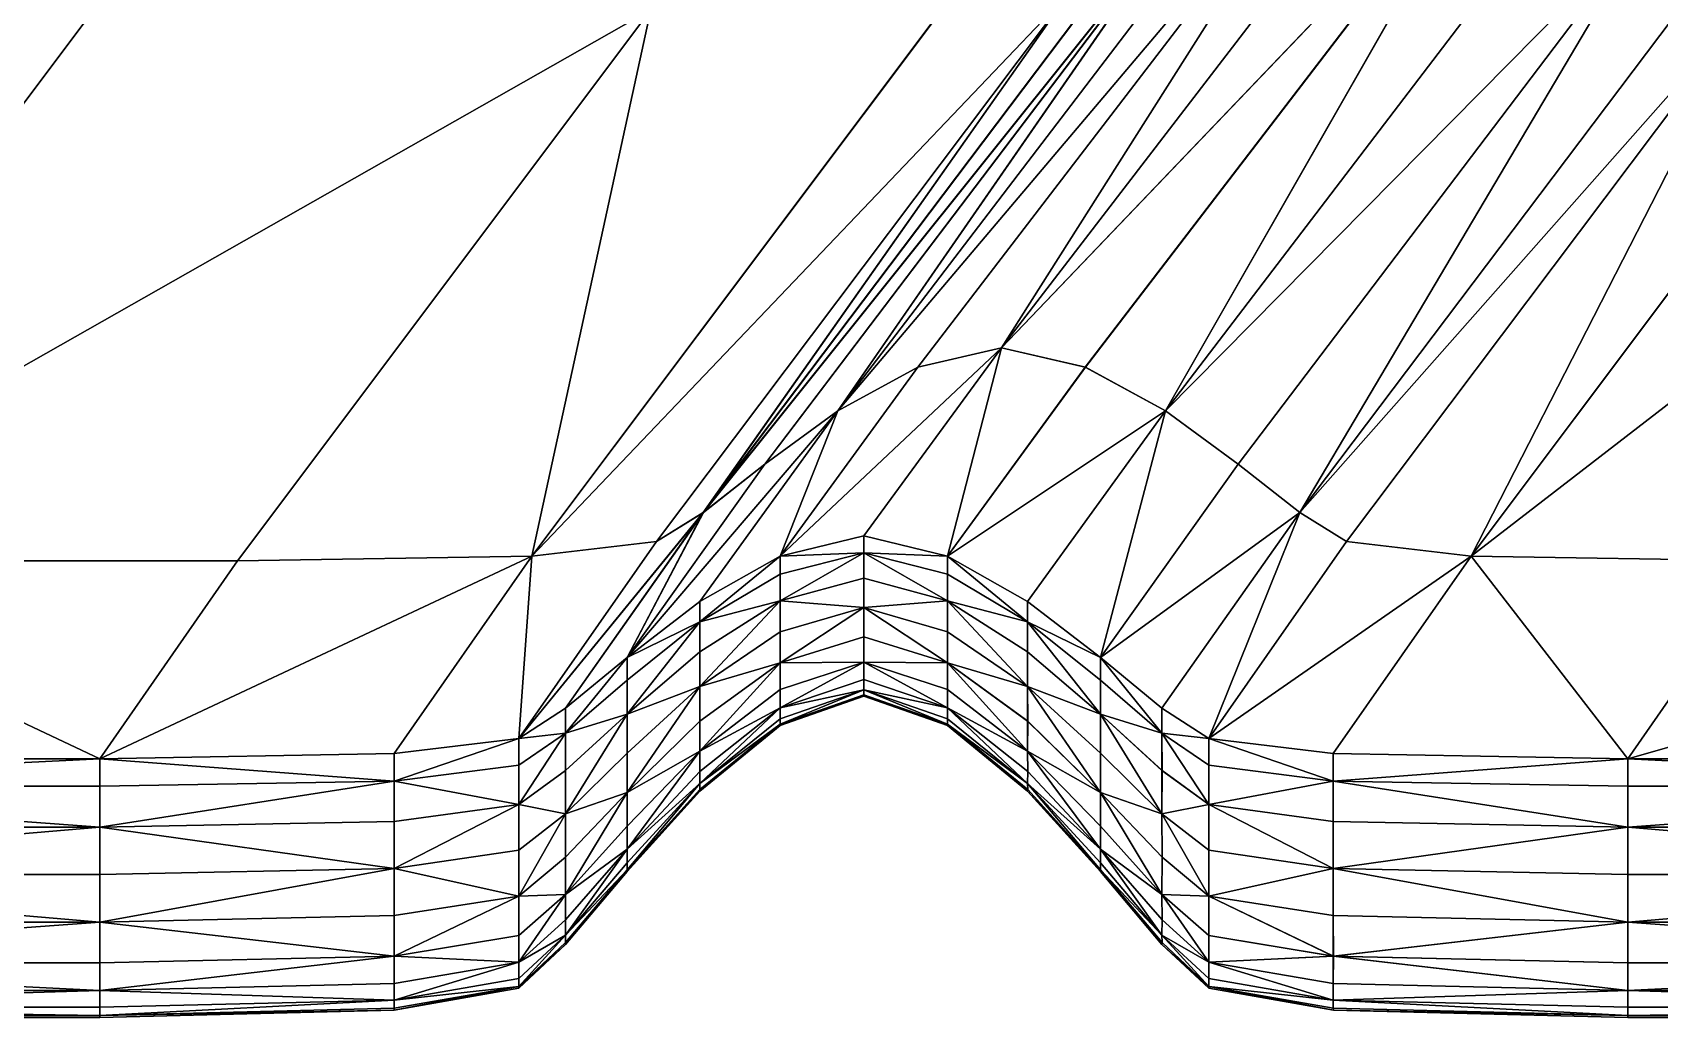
# Model space of a CAD drawing. Header units: inches. Extents: x -69 to 75, y -7 to 7.
# Drawn here: x -63.947 to -63.27, y -7.209 to -6.8 of the extents above; entities that cross this region are included whole.
import ezdxf

# ---------------------------------------------------------------- set-up
doc = ezdxf.new("R2010")
doc.units = ezdxf.units.IN
doc.header["$MEASUREMENT"] = 0
doc.layers.get('0').update_dxf_attribs({"true_color": 0xe59ad7})

msp = doc.modelspace()

# ---------------------------------------------------------------- meshes
at = {"color": 18, "true_color": 0x000000}
mesh = msp.add_polyface(dxfattribs=at)
corners = [(-63.47548, -6.95704, 0.60531), (-63.44527, -6.97921, 0.62966), (-63.27336, -6.75252, 0.65033), (-63.41963, -6.99937, 0.65179), (-63.24774, -6.77146, 0.67353), (-63.54362, -6.93084, 0.57653), (-63.50877, -6.93891, 0.58539), (-63.3369, -6.71465, 0.60394), (-63.37175, -6.70708, 0.59466), (-63.30359, -6.73169, 0.62482), (-63.54366, -6.93084, -0.57654), (-63.5088, -6.9389, -0.58539), (-63.5661, -7.01747, -0.55046), (-63.47549, -6.95704, -0.60531), (-63.33691, -6.71465, -0.60394), (-63.3036, -6.73169, -0.62482), (-63.37177, -6.70708, -0.59466), (-63.41963, -6.99937, -0.6518), (-63.44527, -6.97921, -0.62966), (-63.27338, -6.75252, -0.65034), (-63.57848, -6.93891, 0.58539), (-63.63576, -7.01747, 0.55045), (-63.61177, -6.95704, 0.60531), (-63.40659, -6.71465, 0.60394), (-63.4399, -6.73169, 0.62482), (-63.66763, -6.99937, 0.65179), (-63.64203, -6.97921, 0.62966), (-63.47012, -6.75253, 0.65033), (-63.49574, -6.77146, 0.67353), (-63.09612, -6.28539, 0.63323), (-63.47014, -6.75252, -0.65034), (-63.49577, -6.77146, -0.67353), (-63.15198, -6.32113, -0.68407), (-63.61179, -6.95704, -0.60531), (-63.64203, -6.97921, -0.62966), (-63.4399, -6.73169, -0.62482), (-63.66766, -6.99937, -0.6518), (-63.57849, -6.9389, -0.58539), (-63.4066, -6.71465, -0.60394), (-63.63576, -7.01747, -0.55046), (-63.40015, -7.01146, 0.66508), (-63.22827, -6.78282, 0.68745), (-63.51524, -6.78282, 0.68745), (-63.15196, -6.32113, 0.68407), (-63.567, -6.7885, 0.69441), (-63.73891, -7.01751, 0.67172), (-63.68713, -7.01146, 0.66508), (-63.68948, -6.7904, 0.69673), (-63.22322, -6.33645, 0.70586), (-63.51526, -6.78282, -0.68745), (-63.68713, -7.01146, -0.66508), (-63.73892, -7.01751, -0.67172), (-63.56702, -6.7885, -0.69441), (-63.22325, -6.33645, -0.70586)]
mesh.append_faces([[corners[k] for k in face] for face in [(0, 1, 2, 0), (3, 4, 2, 3), (2, 1, 3, 2), (5, 6, 7, 5), (7, 8, 5, 7), (0, 9, 7, 0), (7, 6, 0, 7), (10, 11, 12, 10), (13, 11, 14, 13), (14, 15, 13, 14), (10, 16, 14, 10), (14, 11, 10, 14), (17, 18, 19, 17), (13, 15, 19, 13), (19, 18, 13, 19), (5, 20, 21, 5), (22, 20, 23, 22), (23, 24, 22, 23), (5, 8, 23, 5), (23, 20, 5, 23), (25, 26, 27, 25), (27, 28, 25, 27), (22, 24, 27, 22), (27, 26, 22, 27), (27, 24, 29, 27), (30, 31, 32, 30), (33, 34, 30, 33), (30, 35, 33, 30), (36, 31, 30, 36), (30, 34, 36, 30), (10, 37, 38, 10), (38, 16, 10, 38), (33, 35, 38, 33), (38, 37, 33, 38), (33, 37, 39, 33), (3, 40, 41, 3), (42, 28, 43, 42), (42, 44, 45, 42), (25, 28, 42, 25), (42, 46, 25, 42), (47, 44, 48, 47), (49, 31, 36, 49), (49, 50, 51, 49), (49, 52, 53, 49)]], dxfattribs={"vtx2": -1, "vtx3": -1, "color": 18})
mesh = msp.add_polyface(dxfattribs=at)
corners = [(-63.05156, -7.11322, 0.56808), (-63.05154, -7.1302, 0.47178), (-62.67233, -7.1302, 0.47178), (-62.99428, -7.01952, 0.67393), (-63.05154, -7.10173, 0.63326), (-62.67233, -7.10173, 0.63326), (-63.05156, -7.11322, -0.56809), (-63.05154, -7.10173, -0.63326), (-62.67233, -7.10173, -0.63326), (-63.27336, -6.75252, 0.65033), (-63.24774, -6.77146, 0.67353), (-62.90396, -6.32113, 0.68407), (-63.30359, -6.73169, 0.62482), (-63.47548, -6.95704, 0.60531), (-63.3369, -6.71465, 0.60394), (-62.95984, -6.28539, 0.63323), (-63.27338, -6.75252, -0.65034), (-63.24774, -6.77146, -0.67353), (-63.41963, -6.99937, -0.6518), (-63.3036, -6.73169, -0.62482), (-62.95982, -6.28539, -0.63324), (-63.28319, -7.11322, 0.56808), (-63.28319, -7.1302, 0.47178), (-63.40569, -7.11101, 0.56623), (-63.05154, -7.1302, -0.47178), (-63.28319, -7.1302, -0.47178), (-63.28319, -7.11322, -0.56809), (-63.34839, -7.01751, 0.67172), (-63.22589, -7.01952, 0.67393), (-63.054, -6.7904, 0.69673), (-63.1765, -6.78851, 0.69441), (-62.82237, -6.7904, 0.69673), (-63.22827, -6.78282, 0.68745), (-63.41963, -6.99937, 0.65179), (-63.40015, -7.01146, 0.66508), (-62.8327, -6.33645, 0.70586), (-63.28319, -7.10173, 0.63326), (-63.28319, -7.10173, -0.63326), (-63.40569, -7.11101, -0.56623), (-63.3484, -7.01751, -0.67172), (-63.22589, -7.01952, -0.67393), (-63.40567, -7.09962, -0.63119), (-62.99428, -7.01952, -0.67393), (-63.22827, -6.78282, -0.68745), (-62.90398, -6.32113, -0.68407), (-63.40015, -7.01146, -0.66508), (-63.1765, -6.7885, -0.69441), (-63.05402, -6.7904, -0.69673), (-62.82237, -6.7904, -0.69673), (-62.83272, -6.33645, -0.70586)]
mesh.append_faces([[corners[k] for k in face] for face in [(0, 1, 2, 0), (3, 4, 5, 3), (6, 7, 8, 6), (9, 10, 11, 9), (9, 12, 13, 9), (14, 12, 15, 14), (16, 17, 18, 16), (16, 19, 20, 16), (0, 21, 22, 0), (22, 1, 0, 22), (22, 21, 23, 22), (6, 24, 25, 6), (25, 26, 6, 25), (27, 28, 29, 27), (29, 30, 27, 29), (3, 31, 29, 3), (29, 28, 3, 29), (32, 10, 33, 32), (27, 30, 32, 27), (32, 34, 27, 32), (32, 30, 35, 32), (0, 4, 36, 0), (36, 21, 0, 36), (3, 28, 36, 3), (36, 4, 3, 36), (36, 28, 27, 36), (6, 26, 37, 6), (37, 7, 6, 37), (37, 26, 38, 37), (39, 40, 37, 39), (37, 41, 39, 37), (42, 7, 37, 42), (37, 40, 42, 37), (43, 17, 44, 43), (39, 45, 43, 39), (43, 46, 39, 43), (18, 17, 43, 18), (43, 45, 18, 43), (42, 40, 47, 42), (47, 48, 42, 47), (39, 46, 47, 39), (47, 40, 39, 47), (47, 46, 49, 47)]], dxfattribs={"vtx2": -1, "vtx3": -1, "color": 18})
mesh = msp.add_polyface(dxfattribs=at)
corners = [(-64.30034, -6.7904, 0.69673), (-63.92113, -6.7904, 0.69673), (-63.57735, -6.33815, 0.70828), (-64.09302, -7.01952, 0.67393), (-64.09302, -7.01952, -0.67393), (-64.47224, -7.01952, -0.67393), (-64.30035, -6.7904, -0.69673), (-63.92114, -6.7904, -0.69673), (-64.15031, -7.10173, -0.63326), (-64.52954, -7.10173, -0.63326), (-64.1503, -7.18663, 0.15175), (-63.91869, -7.18663, 0.15175), (-63.91869, -7.16965, 0.24805), (-64.15031, -7.16965, 0.24805), (-64.15031, -7.14993, 0.35991), (-63.91869, -7.14993, 0.35991), (-64.15031, -7.11322, 0.56808), (-64.15031, -7.1302, 0.47178), (-63.91869, -7.1302, 0.47178), (-63.91869, -7.11322, 0.56808), (-64.15031, -7.11322, -0.56809), (-63.91869, -7.11322, -0.56809), (-63.91869, -7.1302, -0.47178), (-64.15031, -7.1302, -0.47178), (-64.15031, -7.14993, -0.35992), (-63.91869, -7.14993, -0.35992), (-64.15031, -7.18663, -0.15175), (-64.15031, -7.16965, -0.24805), (-63.91869, -7.16965, -0.24805), (-63.91869, -7.18663, -0.15175), (-64.1503, -7.20931, 0), (-63.91869, -7.20932, 0), (-63.91869, -7.2085, 0.01848), (-64.15031, -7.2085, 0.01848), (-64.15031, -7.20509, 0.04474), (-63.91869, -7.20509, 0.04474), (-64.15031, -7.19812, 0.08657), (-63.91869, -7.19812, 0.08657), (-63.91869, -7.10173, 0.63326), (-64.15031, -7.10173, 0.63326), (-63.91869, -7.10173, -0.63326), (-63.86139, -7.01952, -0.67393), (-63.91869, -7.19812, -0.08658), (-64.15031, -7.19812, -0.08658), (-64.15031, -7.20509, -0.04475), (-63.91869, -7.20509, -0.04475), (-64.15031, -7.2085, -0.01848), (-63.91869, -7.2085, -0.01848)]
mesh.append_faces([[corners[k] for k in face] for face in [(0, 1, 2, 0), (3, 1, 0, 3), (4, 5, 6, 4), (6, 7, 4, 6), (4, 8, 9, 4), (10, 11, 12, 10), (12, 13, 10, 12), (14, 13, 12, 14), (12, 15, 14, 12), (16, 17, 18, 16), (18, 19, 16, 18), (14, 15, 18, 14), (18, 17, 14, 18), (20, 21, 22, 20), (22, 23, 20, 22), (24, 23, 22, 24), (22, 25, 24, 22), (26, 27, 28, 26), (28, 29, 26, 28), (24, 25, 28, 24), (28, 27, 24, 28), (30, 31, 32, 30), (32, 33, 30, 32), (34, 33, 32, 34), (32, 35, 34, 32), (10, 36, 37, 10), (37, 11, 10, 37), (34, 35, 37, 34), (37, 36, 34, 37), (16, 19, 38, 16), (38, 39, 16, 38), (3, 39, 38, 3), (20, 8, 40, 20), (40, 21, 20, 40), (4, 41, 40, 4), (40, 8, 4, 40), (26, 29, 42, 26), (42, 43, 26, 42), (44, 43, 42, 44), (42, 45, 44, 42), (30, 46, 47, 30), (44, 45, 47, 44), (47, 46, 44, 47)]], dxfattribs={"vtx2": -1, "vtx3": -1, "color": 18})
mesh = msp.add_polyface(dxfattribs=at)
corners = [(-63.66905, -7.04484, 0.51052), (-63.66907, -7.05727, 0.42397), (-63.63576, -7.0361, 0.41009), (-63.63576, -7.02499, 0.4938), (-63.66905, -7.07171, 0.32344), (-63.63576, -7.049, 0.31285), (-63.60092, -7.03891, 0.30815), (-63.69931, -7.06911, 0.53094), (-63.69931, -7.08315, 0.44094), (-63.63576, -7.0361, -0.4101), (-63.63576, -7.02499, -0.49381), (-63.60094, -7.01617, -0.48638), (-63.66905, -7.07171, -0.32345), (-63.66907, -7.05727, -0.42398), (-63.63576, -7.049, -0.31286), (-63.66905, -7.04484, -0.51052), (-63.63576, -7.06191, -0.21562), (-63.60092, -7.03891, -0.30815), (-63.69931, -7.08315, -0.44094), (-63.63576, -7.01747, 0.55045), (-63.60092, -7.01617, 0.48637), (-63.61177, -6.95704, 0.60531), (-63.66907, -7.03643, 0.56908), (-63.69931, -7.0596, 0.59186), (-63.64203, -6.97921, 0.62966), (-63.66763, -6.99937, 0.65179), (-63.72495, -7.08066, 0.61256), (-63.66766, -6.99937, -0.6518), (-63.64203, -6.97921, -0.62966), (-63.69931, -7.0596, -0.59186), (-63.72496, -7.08066, -0.61256), (-63.61179, -6.95704, -0.60531), (-63.66907, -7.03643, -0.56909), (-63.69931, -7.06911, -0.53095), (-63.63576, -7.01747, -0.55046), (-63.68713, -7.01146, 0.66508), (-63.74443, -7.0933, 0.62498), (-63.73891, -7.01751, 0.67172), (-63.51524, -6.78282, 0.68745), (-63.567, -6.7885, 0.69441), (-63.68948, -6.7904, 0.69673), (-63.6895, -6.7904, -0.69673), (-63.92114, -6.7904, -0.69673), (-63.57736, -6.33815, -0.70828), (-63.56702, -6.7885, -0.69441), (-63.73892, -7.01751, -0.67172), (-63.68713, -7.01146, -0.66508), (-63.51526, -6.78282, -0.68745), (-63.74443, -7.0933, -0.62498)]
mesh.append_faces([[corners[k] for k in face] for face in [(0, 1, 2, 0), (2, 3, 0, 2), (4, 5, 2, 4), (2, 1, 4, 2), (2, 5, 6, 2), (0, 7, 8, 0), (9, 10, 11, 9), (12, 13, 9, 12), (9, 14, 12, 9), (15, 10, 9, 15), (9, 13, 15, 9), (16, 14, 17, 16), (15, 13, 18, 15), (19, 3, 20, 19), (21, 22, 19, 21), (0, 3, 19, 0), (19, 22, 0, 19), (0, 22, 23, 0), (23, 7, 0, 23), (21, 24, 23, 21), (23, 22, 21, 23), (25, 26, 23, 25), (23, 24, 25, 23), (27, 28, 29, 27), (29, 30, 27, 29), (31, 32, 29, 31), (29, 28, 31, 29), (15, 33, 29, 15), (29, 32, 15, 29), (15, 32, 34, 15), (34, 10, 15, 34), (34, 32, 31, 34), (25, 35, 36, 25), (36, 35, 37, 36), (37, 35, 38, 37), (37, 39, 40, 37), (41, 42, 43, 41), (41, 44, 45, 41), (27, 46, 47, 27), (45, 44, 47, 45), (45, 46, 48, 45), (27, 30, 48, 27), (48, 46, 27, 48)]], dxfattribs={"vtx2": -1, "vtx3": -1, "color": 18})
mesh = msp.add_polyface(dxfattribs=at)
corners = [(-63.7962, -7.1474, 0.35874), (-63.91869, -7.14993, 0.35991), (-63.91869, -7.16965, 0.24805), (-63.79619, -7.16696, 0.24724), (-63.74443, -7.15888, 0.2448), (-63.74443, -7.13983, 0.35521), (-63.7962, -7.11101, 0.56623), (-63.79619, -7.12785, 0.47024), (-63.74443, -7.12079, 0.46561), (-63.74443, -7.1044, 0.56065), (-63.91869, -7.1302, 0.47178), (-63.91869, -7.11322, 0.56808), (-63.7962, -7.11101, -0.56623), (-63.79619, -7.12785, -0.47024), (-63.91869, -7.1302, -0.47178), (-63.91869, -7.11322, -0.56809), (-63.7962, -7.1474, -0.35874), (-63.91869, -7.14993, -0.35992), (-63.74443, -7.12079, -0.46562), (-63.74443, -7.13983, -0.35521), (-63.74443, -7.1044, -0.56066), (-63.74443, -7.15888, -0.24481), (-63.79619, -7.16696, -0.24724), (-63.91869, -7.16965, -0.24805), (-63.79619, -7.09962, 0.63119), (-63.91869, -7.10173, 0.63326), (-63.73891, -7.01751, 0.67172), (-63.86139, -7.01952, 0.67393), (-64.09302, -7.01952, 0.67393), (-63.74443, -7.0933, 0.62498), (-63.68948, -6.7904, 0.69673), (-63.92113, -6.7904, 0.69673), (-63.73892, -7.01751, -0.67172), (-63.86139, -7.01952, -0.67393), (-63.6895, -6.7904, -0.69673), (-64.09302, -7.01952, -0.67393), (-63.92114, -6.7904, -0.69673), (-63.79619, -7.09962, -0.63119), (-63.74443, -7.0933, -0.62498), (-63.91869, -7.10173, -0.63326)]
mesh.append_faces([[corners[k] for k in face] for face in [(0, 1, 2, 0), (0, 3, 4, 0), (4, 5, 0, 4), (6, 7, 8, 6), (8, 9, 6, 8), (0, 5, 8, 0), (8, 7, 0, 8), (0, 7, 10, 0), (10, 1, 0, 10), (6, 11, 10, 6), (10, 7, 6, 10), (12, 13, 14, 12), (14, 15, 12, 14), (16, 17, 14, 16), (14, 13, 16, 14), (16, 13, 18, 16), (18, 19, 16, 18), (12, 20, 18, 12), (18, 13, 12, 18), (16, 19, 21, 16), (21, 22, 16, 21), (16, 22, 23, 16), (6, 24, 25, 6), (25, 11, 6, 25), (26, 27, 25, 26), (25, 24, 26, 25), (25, 27, 28, 25), (26, 24, 29, 26), (6, 9, 29, 6), (29, 24, 6, 29), (28, 27, 30, 28), (30, 31, 28, 30), (30, 27, 26, 30), (32, 33, 34, 32), (35, 36, 34, 35), (34, 33, 35, 34), (12, 37, 38, 12), (38, 20, 12, 38), (38, 37, 32, 38), (32, 37, 39, 32), (39, 33, 32, 39), (12, 15, 39, 12), (39, 37, 12, 39)]], dxfattribs={"vtx2": -1, "vtx3": -1, "color": 18})
mesh = msp.add_polyface(dxfattribs=at)
corners = [(-63.60092, -7.01617, 0.48637), (-63.60092, -7.02669, 0.40392), (-63.56607, -7.0361, 0.41009), (-63.56607, -7.02499, 0.4938), (-63.60092, -7.03891, 0.30815), (-63.60094, -7.01617, -0.48638), (-63.5661, -7.02499, -0.49381), (-63.56609, -7.0361, -0.4101), (-63.60092, -7.02669, -0.40393), (-63.53279, -7.04484, -0.51052), (-63.60092, -7.03891, -0.30815), (-63.63576, -7.02499, 0.4938), (-63.63576, -7.0361, 0.41009), (-63.63576, -7.0361, -0.4101), (-63.41963, -6.99937, 0.65179), (-63.44527, -6.97921, 0.62966), (-63.50255, -7.0596, 0.59186), (-63.47548, -6.95704, 0.60531), (-63.53278, -7.03643, 0.56908), (-63.56609, -7.01747, 0.55045), (-63.60092, -7.00905, 0.54217), (-63.53278, -7.04484, 0.51052), (-63.50877, -6.93891, 0.58539), (-63.54362, -6.93084, 0.57653), (-63.60095, -7.00905, -0.54218), (-63.5661, -7.01747, -0.55046), (-63.54366, -6.93084, -0.57654), (-63.47549, -6.95704, -0.60531), (-63.53279, -7.03643, -0.56909), (-63.5088, -6.9389, -0.58539), (-63.44527, -6.97921, -0.62966), (-63.50255, -7.0596, -0.59186), (-63.41963, -6.99937, -0.6518), (-63.47693, -7.08066, -0.61256), (-63.63576, -7.01747, 0.55045), (-63.57848, -6.93891, 0.58539), (-63.61177, -6.95704, 0.60531), (-63.63576, -7.02499, -0.49381), (-63.63576, -7.01747, -0.55046), (-63.57849, -6.9389, -0.58539), (-63.34839, -7.01751, 0.67172), (-63.40015, -7.01146, 0.66508), (-63.45744, -7.0933, 0.62498), (-63.40015, -7.01146, -0.66508), (-63.45744, -7.0933, -0.62498)]
mesh.append_faces([[corners[k] for k in face] for face in [(0, 1, 2, 0), (2, 3, 0, 2), (2, 1, 4, 2), (5, 6, 7, 5), (7, 8, 5, 7), (7, 6, 9, 7), (10, 8, 7, 10), (0, 11, 12, 0), (12, 1, 0, 12), (4, 1, 12, 4), (5, 8, 13, 5), (13, 8, 10, 13), (14, 15, 16, 14), (17, 18, 16, 17), (16, 15, 17, 16), (0, 3, 19, 0), (19, 20, 0, 19), (21, 18, 19, 21), (19, 3, 21, 19), (17, 22, 19, 17), (19, 18, 17, 19), (23, 20, 19, 23), (19, 22, 23, 19), (5, 24, 25, 5), (25, 6, 5, 25), (25, 24, 26, 25), (27, 28, 25, 27), (25, 29, 27, 25), (9, 6, 25, 9), (25, 28, 9, 25), (27, 30, 31, 27), (31, 28, 27, 31), (32, 33, 31, 32), (31, 30, 32, 31), (0, 20, 34, 0), (34, 20, 23, 34), (34, 35, 36, 34), (5, 37, 38, 5), (38, 24, 5, 38), (26, 24, 38, 26), (38, 39, 26, 38), (40, 41, 42, 40), (32, 43, 44, 32)]], dxfattribs={"vtx2": -1, "vtx3": -1, "color": 18})
mesh = msp.add_polyface(dxfattribs=at)
corners = [(-63.63576, -7.06191, 0.21561), (-63.63576, -7.07302, 0.1319), (-63.60092, -7.06166, 0.12992), (-63.66905, -7.07171, 0.32344), (-63.66907, -7.08615, 0.22291), (-63.63576, -7.049, 0.31285), (-63.66905, -7.09858, 0.13637), (-63.72495, -7.09116, 0.54951), (-63.72495, -7.10668, 0.45636), (-63.69931, -7.08315, 0.44094), (-63.69931, -7.06911, 0.53094), (-63.66907, -7.05727, 0.42397), (-63.69931, -7.09946, 0.33638), (-63.66905, -7.04484, 0.51052), (-63.69931, -7.11578, 0.23183), (-63.66905, -7.09858, -0.13637), (-63.66907, -7.08615, -0.22292), (-63.63576, -7.06191, -0.21562), (-63.63576, -7.07302, -0.13191), (-63.66905, -7.07171, -0.32345), (-63.63576, -7.049, -0.31286), (-63.69931, -7.11578, -0.23183), (-63.72495, -7.09116, -0.54952), (-63.69931, -7.06911, -0.53095), (-63.69931, -7.08315, -0.44094), (-63.72495, -7.10668, -0.45636), (-63.66905, -7.04484, -0.51052), (-63.69931, -7.09946, -0.33639), (-63.66907, -7.05727, -0.42398), (-63.72495, -7.1247, -0.34815), (-63.69931, -7.0596, 0.59186), (-63.72495, -7.08066, 0.61256), (-63.63576, -7.08732, 0.01606), (-63.63576, -7.08786, 0), (-63.60092, -7.07571, 0), (-63.63576, -7.08509, 0.03889), (-63.66905, -7.11209, 0.04021), (-63.66907, -7.10699, 0.0778), (-63.63576, -7.08053, 0.07525), (-63.63576, -7.08053, -0.07526), (-63.63576, -7.08509, -0.0389), (-63.66905, -7.11209, -0.04021), (-63.66907, -7.10699, -0.0778), (-63.63576, -7.08732, -0.01607), (-63.66905, -7.11518, 0), (-63.72496, -7.08066, -0.61256), (-63.69931, -7.0596, -0.59186), (-63.74443, -7.0933, 0.62498), (-63.74443, -7.1044, 0.56065), (-63.66763, -6.99937, 0.65179), (-63.74443, -7.1044, -0.56066), (-63.74443, -7.0933, -0.62498)]
mesh.append_faces([[corners[k] for k in face] for face in [(0, 1, 2, 0), (3, 4, 0, 3), (0, 5, 3, 0), (6, 1, 0, 6), (0, 4, 6, 0), (7, 8, 9, 7), (9, 10, 7, 9), (3, 11, 9, 3), (9, 12, 3, 9), (9, 11, 13, 9), (3, 12, 14, 3), (14, 4, 3, 14), (15, 16, 17, 15), (17, 18, 15, 17), (19, 20, 17, 19), (17, 16, 19, 17), (19, 16, 21, 19), (22, 23, 24, 22), (24, 25, 22, 24), (24, 23, 26, 24), (19, 27, 24, 19), (24, 28, 19, 24), (24, 27, 29, 24), (7, 10, 30, 7), (30, 31, 7, 30), (32, 33, 34, 32), (32, 35, 36, 32), (6, 37, 38, 6), (38, 1, 6, 38), (36, 35, 38, 36), (38, 37, 36, 38), (39, 40, 41, 39), (15, 18, 39, 15), (39, 42, 15, 39), (43, 33, 44, 43), (41, 40, 43, 41), (22, 45, 46, 22), (46, 23, 22, 46), (7, 31, 47, 7), (47, 48, 7, 47), (47, 31, 49, 47), (22, 50, 51, 22), (51, 45, 22, 51)]], dxfattribs={"vtx2": -1, "vtx3": -1, "color": 18})
mesh = msp.add_polyface(dxfattribs=at)
corners = [(-63.53278, -7.07171, 0.32344), (-63.53278, -7.05727, 0.42397), (-63.56607, -7.0361, 0.41009), (-63.56607, -7.049, 0.31285), (-63.53278, -7.04484, 0.51052), (-63.56607, -7.02499, 0.4938), (-63.56607, -7.06191, 0.21561), (-63.56607, -7.07302, 0.1319), (-63.53278, -7.09858, 0.13637), (-63.53276, -7.08615, 0.22291), (-63.50255, -7.08315, 0.44094), (-63.50255, -7.06911, 0.53094), (-63.50255, -7.09946, 0.33638), (-63.56607, -7.06191, -0.21562), (-63.56607, -7.07302, -0.13191), (-63.60092, -7.06166, -0.12992), (-63.53278, -7.07171, -0.32345), (-63.53278, -7.08615, -0.22292), (-63.56607, -7.049, -0.31286), (-63.53278, -7.09858, -0.13637), (-63.53279, -7.04484, -0.51052), (-63.53279, -7.05727, -0.42398), (-63.56609, -7.0361, -0.4101), (-63.50255, -7.08315, -0.44094), (-63.50255, -7.06911, -0.53095), (-63.47693, -7.09116, -0.54952), (-63.56607, -7.08053, 0.07525), (-63.60092, -7.06166, 0.12992), (-63.56607, -7.08732, 0.01606), (-63.56607, -7.08509, 0.03889), (-63.60092, -7.07309, 0.03831), (-63.47693, -7.09116, 0.54951), (-63.47693, -7.08066, 0.61256), (-63.50255, -7.0596, 0.59186), (-63.41963, -6.99937, 0.65179), (-63.53278, -7.03643, 0.56908), (-63.50255, -7.0596, -0.59186), (-63.47693, -7.08066, -0.61256), (-63.53279, -7.03643, -0.56909), (-63.56607, -7.08053, -0.07526), (-63.56607, -7.08509, -0.0389), (-63.60092, -7.07309, -0.03831), (-63.45744, -7.0933, 0.62498), (-63.40567, -7.09962, 0.63119), (-63.34839, -7.01751, 0.67172), (-63.40015, -7.01146, 0.66508), (-63.28319, -7.10173, 0.63326), (-63.45744, -7.0933, -0.62498), (-63.41963, -6.99937, -0.6518), (-63.3484, -7.01751, -0.67172), (-63.40567, -7.09962, -0.63119), (-63.40015, -7.01146, -0.66508)]
mesh.append_faces([[corners[k] for k in face] for face in [(0, 1, 2, 0), (2, 3, 0, 2), (4, 5, 2, 4), (2, 1, 4, 2), (6, 7, 8, 6), (0, 3, 6, 0), (6, 9, 0, 6), (4, 1, 10, 4), (10, 11, 4, 10), (0, 12, 10, 0), (10, 1, 0, 10), (13, 14, 15, 13), (16, 17, 13, 16), (13, 18, 16, 13), (19, 14, 13, 19), (13, 17, 19, 13), (20, 21, 22, 20), (16, 18, 22, 16), (22, 21, 16, 22), (23, 24, 25, 23), (16, 21, 23, 16), (20, 24, 23, 20), (23, 21, 20, 23), (26, 7, 27, 26), (28, 29, 30, 28), (31, 32, 33, 31), (33, 11, 31, 33), (33, 32, 34, 33), (4, 11, 33, 4), (33, 35, 4, 33), (25, 24, 36, 25), (36, 37, 25, 36), (20, 38, 36, 20), (36, 24, 20, 36), (39, 14, 19, 39), (39, 40, 41, 39), (42, 43, 44, 42), (34, 32, 42, 34), (42, 45, 34, 42), (44, 43, 46, 44), (47, 37, 48, 47), (49, 50, 47, 49), (47, 51, 49, 47)]], dxfattribs={"vtx2": -1, "vtx3": -1, "color": 18})
mesh = msp.add_polyface(dxfattribs=at)
corners = [(-63.60092, -7.03891, 0.30815), (-63.56607, -7.049, 0.31285), (-63.56607, -7.0361, 0.41009), (-63.60092, -7.06166, 0.12992), (-63.56607, -7.07302, 0.1319), (-63.56607, -7.06191, 0.21561), (-63.60092, -7.05113, 0.21237), (-63.60092, -7.06166, -0.12992), (-63.60092, -7.05113, -0.21237), (-63.56607, -7.06191, -0.21562), (-63.60092, -7.03891, -0.30815), (-63.56607, -7.049, -0.31286), (-63.56609, -7.0361, -0.4101), (-63.63576, -7.06191, 0.21561), (-63.63576, -7.049, 0.31285), (-63.63576, -7.049, -0.31286), (-63.63576, -7.0361, -0.4101), (-63.63576, -7.07302, -0.13191), (-63.63576, -7.06191, -0.21562), (-63.60092, -7.06878, 0.07412), (-63.56607, -7.08053, 0.07525), (-63.60092, -7.07309, 0.03831), (-63.56607, -7.08509, 0.03889), (-63.60092, -7.07571, 0), (-63.56607, -7.08786, 0), (-63.56607, -7.08732, 0.01606), (-63.60092, -7.07521, 0.01582), (-63.60092, -7.07521, -0.01583), (-63.56607, -7.08732, -0.01607), (-63.60092, -7.07309, -0.03831), (-63.56607, -7.08509, -0.0389), (-63.56607, -7.07302, -0.13191), (-63.56607, -7.08053, -0.07526), (-63.60092, -7.06878, -0.07412), (-63.63576, -7.08732, 0.01606), (-63.63576, -7.08509, 0.03889), (-63.63576, -7.07302, 0.1319), (-63.63576, -7.08053, 0.07525), (-63.63576, -7.08053, -0.07526), (-63.63576, -7.08509, -0.0389), (-63.63576, -7.08786, 0), (-63.63576, -7.08732, -0.01607)]
mesh.append_faces([[corners[k] for k in face] for face in [(0, 1, 2, 0), (3, 4, 5, 3), (5, 6, 3, 5), (0, 6, 5, 0), (5, 1, 0, 5), (7, 8, 9, 7), (10, 11, 9, 10), (9, 8, 10, 9), (12, 11, 10, 12), (3, 6, 13, 3), (0, 14, 13, 0), (13, 6, 0, 13), (10, 15, 16, 10), (7, 17, 18, 7), (18, 8, 7, 18), (10, 8, 18, 10), (3, 19, 20, 3), (21, 22, 20, 21), (20, 19, 21, 20), (23, 24, 25, 23), (25, 26, 23, 25), (21, 26, 25, 21), (23, 27, 28, 23), (29, 30, 28, 29), (28, 27, 29, 28), (7, 31, 32, 7), (32, 33, 7, 32), (29, 33, 32, 29), (23, 26, 34, 23), (21, 35, 34, 21), (34, 26, 21, 34), (3, 36, 37, 3), (37, 19, 3, 37), (21, 19, 37, 21), (37, 35, 21, 37), (7, 33, 38, 7), (38, 17, 7, 38), (29, 39, 38, 29), (38, 33, 29, 38), (23, 40, 41, 23), (41, 27, 23, 41), (29, 27, 41, 29), (41, 39, 29, 41)]], dxfattribs={"vtx2": -1, "vtx3": -1, "color": 18})
mesh = msp.add_polyface(dxfattribs=at)
corners = [(-63.53278, -7.09858, 0.13637), (-63.53276, -7.08615, 0.22291), (-63.56607, -7.06191, 0.21561), (-63.53278, -7.07171, 0.32344), (-63.50253, -7.11578, 0.23183), (-63.50255, -7.09946, 0.33638), (-63.50253, -7.12982, 0.14182), (-63.50255, -7.08315, 0.44094), (-63.47693, -7.1247, 0.34815), (-63.50255, -7.08315, -0.44094), (-63.50255, -7.09946, -0.33639), (-63.53278, -7.07171, -0.32345), (-63.53278, -7.09858, -0.13637), (-63.53278, -7.08615, -0.22292), (-63.50255, -7.11578, -0.23183), (-63.50255, -7.12982, -0.14183), (-63.53278, -7.11209, 0.04021), (-63.53276, -7.10699, 0.0778), (-63.56607, -7.08053, 0.07525), (-63.56607, -7.08509, 0.03889), (-63.56607, -7.07302, 0.1319), (-63.53278, -7.11518, 0), (-63.53276, -7.11459, 0.01661), (-63.56607, -7.08732, 0.01606), (-63.56607, -7.08786, 0), (-63.50253, -7.14791, 0.01727), (-63.50253, -7.14509, 0.04182), (-63.50253, -7.14859, 0), (-63.50253, -7.13933, 0.08091), (-63.53278, -7.11209, -0.04021), (-63.53276, -7.10699, -0.0778), (-63.50253, -7.13933, -0.08092), (-63.50253, -7.14509, -0.04182), (-63.53276, -7.11459, -0.01661), (-63.50253, -7.14791, -0.01728), (-63.56607, -7.08732, -0.01607), (-63.60092, -7.07571, 0), (-63.56607, -7.08509, -0.0389), (-63.56607, -7.08053, -0.07526)]
mesh.append_faces([[corners[k] for k in face] for face in [(0, 1, 2, 0), (3, 1, 4, 3), (4, 5, 3, 4), (0, 6, 4, 0), (4, 1, 0, 4), (7, 5, 8, 7), (9, 10, 11, 9), (12, 13, 14, 12), (14, 15, 12, 14), (11, 10, 14, 11), (14, 13, 11, 14), (16, 17, 18, 16), (18, 19, 16, 18), (0, 20, 18, 0), (18, 17, 0, 18), (21, 22, 23, 21), (23, 24, 21, 23), (16, 19, 23, 16), (23, 22, 16, 23), (16, 22, 25, 16), (25, 26, 16, 25), (21, 27, 25, 21), (25, 22, 21, 25), (0, 17, 28, 0), (28, 6, 0, 28), (16, 26, 28, 16), (28, 17, 16, 28), (29, 30, 31, 29), (31, 32, 29, 31), (12, 15, 31, 12), (31, 30, 12, 31), (21, 33, 34, 21), (34, 27, 21, 34), (29, 32, 34, 29), (34, 33, 29, 34), (35, 24, 36, 35), (29, 33, 35, 29), (35, 37, 29, 35), (21, 24, 35, 21), (35, 33, 21, 35), (12, 30, 38, 12), (29, 37, 38, 29), (38, 30, 29, 38)]], dxfattribs={"vtx2": -1, "vtx3": -1, "color": 18})
mesh = msp.add_polyface(dxfattribs=at)
corners = [(-63.47693, -7.15823, 0.14679), (-63.47691, -7.14272, 0.23994), (-63.50253, -7.11578, 0.23183), (-63.50253, -7.12982, 0.14182), (-63.47693, -7.1247, 0.34815), (-63.50255, -7.09946, 0.33638), (-63.47693, -7.09116, 0.54951), (-63.50255, -7.06911, 0.53094), (-63.50255, -7.08315, 0.44094), (-63.47691, -7.10668, 0.45636), (-63.47693, -7.09116, -0.54952), (-63.47693, -7.10668, -0.45636), (-63.50255, -7.08315, -0.44094), (-63.47693, -7.1247, -0.34815), (-63.50255, -7.09946, -0.33639), (-63.47693, -7.15823, -0.14679), (-63.50255, -7.12982, -0.14183), (-63.50255, -7.11578, -0.23183), (-63.47691, -7.14272, -0.23994), (-63.47693, -7.17895, 0), (-63.47691, -7.17821, 0.01788), (-63.50253, -7.14791, 0.01727), (-63.50253, -7.14859, 0), (-63.47693, -7.17509, 0.04328), (-63.50253, -7.14509, 0.04182), (-63.50253, -7.13933, 0.08091), (-63.47691, -7.16873, 0.08374), (-63.47691, -7.16873, -0.08375), (-63.50253, -7.13933, -0.08092), (-63.47693, -7.17509, -0.04328), (-63.50253, -7.14509, -0.04182), (-63.50253, -7.14791, -0.01728), (-63.47691, -7.17821, -0.01788), (-63.45744, -7.12079, 0.46561), (-63.45744, -7.13983, 0.35521), (-63.45744, -7.17527, 0.14976), (-63.45744, -7.15888, 0.2448), (-63.45744, -7.15888, -0.24481), (-63.45744, -7.13983, -0.35521), (-63.45744, -7.1044, -0.56066), (-63.45744, -7.12079, -0.46562), (-63.45743, -7.18636, 0.08544), (-63.45744, -7.19638, 0.01824), (-63.47693, -7.08066, -0.61256), (-63.45744, -7.0933, -0.62498), (-63.45743, -7.19638, -0.01824), (-63.45744, -7.18636, -0.08544)]
mesh.append_faces([[corners[k] for k in face] for face in [(0, 1, 2, 0), (2, 3, 0, 2), (4, 5, 2, 4), (2, 1, 4, 2), (6, 7, 8, 6), (8, 9, 6, 8), (4, 9, 8, 4), (10, 11, 12, 10), (13, 14, 12, 13), (12, 11, 13, 12), (15, 16, 17, 15), (17, 18, 15, 17), (13, 18, 17, 13), (17, 14, 13, 17), (19, 20, 21, 19), (21, 22, 19, 21), (23, 24, 21, 23), (21, 20, 23, 21), (0, 3, 25, 0), (25, 26, 0, 25), (23, 26, 25, 23), (25, 24, 23, 25), (15, 27, 28, 15), (28, 16, 15, 28), (29, 30, 28, 29), (28, 27, 29, 28), (19, 22, 31, 19), (31, 32, 19, 31), (29, 32, 31, 29), (31, 30, 29, 31), (6, 9, 33, 6), (4, 34, 33, 4), (0, 35, 36, 0), (4, 1, 36, 4), (15, 18, 37, 15), (13, 38, 37, 13), (10, 39, 40, 10), (13, 11, 40, 13), (0, 26, 41, 0), (23, 20, 42, 23), (10, 43, 44, 10), (19, 32, 45, 19), (29, 27, 46, 29)]], dxfattribs={"vtx2": -1, "vtx3": -1, "color": 18})
mesh = msp.add_polyface(dxfattribs=at)
corners = [(-63.72495, -7.1247, 0.34815), (-63.69931, -7.09946, 0.33638), (-63.69931, -7.08315, 0.44094), (-63.72495, -7.10668, 0.45636), (-63.69931, -7.11578, 0.23183), (-63.72495, -7.14272, 0.23994), (-63.72495, -7.15823, 0.14679), (-63.66905, -7.09858, 0.13637), (-63.66907, -7.08615, 0.22291), (-63.69931, -7.12982, 0.14182), (-63.69931, -7.11578, -0.23183), (-63.69931, -7.12982, -0.14183), (-63.72495, -7.15823, -0.14679), (-63.72495, -7.1247, -0.34815), (-63.69931, -7.09946, -0.33639), (-63.72495, -7.14272, -0.23994), (-63.66905, -7.07171, -0.32345), (-63.66905, -7.09858, -0.13637), (-63.66907, -7.08615, -0.22292), (-63.72495, -7.10668, -0.45636), (-63.69931, -7.08315, -0.44094), (-63.66905, -7.11209, 0.04021), (-63.66907, -7.10699, 0.0778), (-63.69931, -7.13933, 0.08091), (-63.69931, -7.14509, 0.04182), (-63.66905, -7.11518, 0), (-63.66907, -7.11459, 0.01661), (-63.69931, -7.14791, 0.01727), (-63.63576, -7.08732, 0.01606), (-63.63576, -7.08786, 0), (-63.66905, -7.11209, -0.04021), (-63.66907, -7.10699, -0.0778), (-63.63576, -7.08053, -0.07526), (-63.66907, -7.11459, -0.01661), (-63.63576, -7.08732, -0.01607), (-63.69931, -7.14791, -0.01728), (-63.69931, -7.14859, 0), (-63.69931, -7.13933, -0.08092), (-63.69931, -7.14509, -0.04182), (-63.74443, -7.13983, 0.35521), (-63.74443, -7.15888, 0.2448), (-63.72495, -7.09116, 0.54951), (-63.74443, -7.1044, 0.56065), (-63.74443, -7.12079, 0.46561), (-63.72495, -7.09116, -0.54952), (-63.74443, -7.12079, -0.46562), (-63.74443, -7.1044, -0.56066), (-63.74443, -7.13983, -0.35521)]
mesh.append_faces([[corners[k] for k in face] for face in [(0, 1, 2, 0), (2, 3, 0, 2), (4, 5, 6, 4), (7, 8, 4, 7), (4, 9, 7, 4), (0, 5, 4, 0), (4, 1, 0, 4), (10, 11, 12, 10), (13, 14, 10, 13), (10, 15, 13, 10), (10, 14, 16, 10), (17, 11, 10, 17), (10, 18, 17, 10), (13, 19, 20, 13), (21, 22, 23, 21), (23, 24, 21, 23), (7, 9, 23, 7), (23, 22, 7, 23), (25, 26, 27, 25), (21, 24, 27, 21), (27, 26, 21, 27), (21, 26, 28, 21), (25, 29, 28, 25), (28, 26, 25, 28), (30, 31, 32, 30), (25, 33, 34, 25), (34, 33, 30, 34), (30, 33, 35, 30), (25, 36, 35, 25), (35, 33, 25, 35), (17, 31, 37, 17), (37, 11, 17, 37), (30, 38, 37, 30), (37, 31, 30, 37), (0, 39, 40, 0), (41, 42, 43, 41), (43, 3, 41, 43), (0, 3, 43, 0), (43, 39, 0, 43), (44, 19, 45, 44), (45, 46, 44, 45), (13, 47, 45, 13), (45, 19, 13, 45)]], dxfattribs={"vtx2": -1, "vtx3": -1, "color": 18})
mesh = msp.add_polyface(dxfattribs=at)
corners = [(-63.45744, -7.12079, 0.46561), (-63.45744, -7.1044, 0.56065), (-63.47693, -7.09116, 0.54951), (-63.47691, -7.10668, 0.45636), (-63.47693, -7.1247, 0.34815), (-63.45744, -7.13983, 0.35521), (-63.40567, -7.1474, 0.35874), (-63.40569, -7.11101, 0.56623), (-63.40567, -7.12785, 0.47024), (-63.45744, -7.15888, 0.2448), (-63.47691, -7.14272, 0.23994), (-63.47693, -7.15823, 0.14679), (-63.45744, -7.17527, 0.14976), (-63.40565, -7.18379, 0.15125), (-63.45744, -7.15888, -0.24481), (-63.45744, -7.17527, -0.14977), (-63.47693, -7.15823, -0.14679), (-63.47691, -7.14272, -0.23994), (-63.47693, -7.1247, -0.34815), (-63.45744, -7.13983, -0.35521), (-63.40569, -7.1474, -0.35874), (-63.40569, -7.18379, -0.15125), (-63.40567, -7.16696, -0.24724), (-63.45744, -7.12079, -0.46562), (-63.47693, -7.10668, -0.45636), (-63.47693, -7.09116, -0.54952), (-63.45744, -7.1044, -0.56066), (-63.40569, -7.11101, -0.56623), (-63.40567, -7.12785, -0.47024), (-63.45743, -7.18636, 0.08544), (-63.47693, -7.17509, 0.04328), (-63.45744, -7.19309, 0.04416), (-63.47691, -7.16873, 0.08374), (-63.40567, -7.20209, 0.0446), (-63.47693, -7.17895, 0), (-63.45744, -7.19717, 0), (-63.45744, -7.19638, 0.01824), (-63.47691, -7.17821, 0.01788), (-63.40565, -7.20628, 0), (-63.45744, -7.0933, 0.62498), (-63.47693, -7.08066, 0.61256), (-63.45744, -7.0933, -0.62498), (-63.40567, -7.09962, -0.63119), (-63.45743, -7.19638, -0.01824), (-63.47693, -7.17509, -0.04328), (-63.45744, -7.19309, -0.04416), (-63.47691, -7.17821, -0.01788), (-63.40569, -7.20209, -0.0446), (-63.45744, -7.18636, -0.08544), (-63.47691, -7.16873, -0.08375), (-63.40567, -7.19518, -0.08629)]
mesh.append_faces([[corners[k] for k in face] for face in [(0, 1, 2, 0), (0, 3, 4, 0), (0, 5, 6, 0), (7, 1, 0, 7), (0, 8, 7, 0), (9, 10, 11, 9), (9, 12, 13, 9), (6, 5, 9, 6), (9, 5, 4, 9), (14, 15, 16, 14), (14, 17, 18, 14), (14, 19, 20, 14), (21, 15, 14, 21), (14, 22, 21, 14), (23, 24, 25, 23), (23, 26, 27, 23), (20, 19, 23, 20), (23, 28, 20, 23), (23, 19, 18, 23), (29, 12, 11, 29), (30, 31, 29, 30), (29, 32, 30, 29), (29, 31, 33, 29), (34, 35, 36, 34), (36, 37, 34, 36), (36, 35, 38, 36), (36, 31, 30, 36), (2, 1, 39, 2), (39, 40, 2, 39), (39, 1, 7, 39), (41, 26, 25, 41), (27, 26, 41, 27), (41, 42, 27, 41), (43, 35, 34, 43), (44, 45, 43, 44), (43, 46, 44, 43), (43, 45, 47, 43), (16, 15, 48, 16), (48, 49, 16, 48), (48, 15, 21, 48), (47, 45, 48, 47), (48, 50, 47, 48), (48, 45, 44, 48)]], dxfattribs={"vtx2": -1, "vtx3": -1, "color": 18})
mesh = msp.add_polyface(dxfattribs=at)
corners = [(-63.40569, -7.11101, 0.56623), (-63.40567, -7.12785, 0.47024), (-63.28319, -7.1302, 0.47178), (-63.40567, -7.1474, 0.35874), (-63.28319, -7.14993, 0.35991), (-63.45744, -7.12079, 0.46561), (-63.40565, -7.18379, 0.15125), (-63.40567, -7.16696, 0.24724), (-63.45744, -7.15888, 0.2448), (-63.28317, -7.16965, 0.24805), (-63.28319, -7.18663, 0.15175), (-63.40569, -7.18379, -0.15125), (-63.40567, -7.16696, -0.24724), (-63.28319, -7.16965, -0.24805), (-63.40569, -7.1474, -0.35874), (-63.28319, -7.14993, -0.35992), (-63.45744, -7.15888, -0.24481), (-63.40569, -7.11101, -0.56623), (-63.40567, -7.12785, -0.47024), (-63.45744, -7.12079, -0.46562), (-63.28319, -7.1302, -0.47178), (-63.28319, -7.11322, -0.56809), (-63.40567, -7.19518, 0.08629), (-63.28319, -7.19812, 0.08657), (-63.40567, -7.20209, 0.0446), (-63.28319, -7.20509, 0.04474), (-63.45743, -7.18636, 0.08544), (-63.45744, -7.17527, 0.14976), (-63.40565, -7.20628, 0), (-63.40567, -7.20547, 0.01842), (-63.45744, -7.19638, 0.01824), (-63.45744, -7.19309, 0.04416), (-63.28317, -7.2085, 0.01848), (-63.28319, -7.20932, 0), (-63.40567, -7.09962, 0.63119), (-63.45744, -7.0933, 0.62498), (-63.28319, -7.11322, 0.56808), (-63.28319, -7.10173, 0.63326), (-63.40567, -7.09962, -0.63119), (-63.28319, -7.10173, -0.63326), (-63.40567, -7.20547, -0.01842), (-63.28319, -7.2085, -0.01848), (-63.40569, -7.20209, -0.0446), (-63.28319, -7.20509, -0.04475), (-63.45743, -7.19638, -0.01824), (-63.45744, -7.19717, 0), (-63.40567, -7.19518, -0.08629), (-63.45744, -7.18636, -0.08544), (-63.28319, -7.19812, -0.08658), (-63.28319, -7.18663, -0.15175)]
mesh.append_faces([[corners[k] for k in face] for face in [(0, 1, 2, 0), (3, 4, 2, 3), (2, 1, 3, 2), (3, 1, 5, 3), (6, 7, 8, 6), (8, 7, 3, 8), (3, 7, 9, 3), (6, 10, 9, 6), (9, 7, 6, 9), (11, 12, 13, 11), (14, 15, 13, 14), (13, 12, 14, 13), (14, 12, 16, 14), (17, 18, 19, 17), (14, 18, 20, 14), (17, 21, 20, 17), (20, 18, 17, 20), (6, 22, 23, 6), (24, 25, 23, 24), (23, 22, 24, 23), (24, 22, 26, 24), (6, 27, 26, 6), (26, 22, 6, 26), (28, 29, 30, 28), (24, 31, 30, 24), (30, 29, 24, 30), (24, 29, 32, 24), (28, 33, 32, 28), (32, 29, 28, 32), (0, 34, 35, 0), (0, 36, 37, 0), (37, 34, 0, 37), (17, 38, 39, 17), (28, 40, 41, 28), (42, 43, 41, 42), (41, 40, 42, 41), (42, 40, 44, 42), (28, 45, 44, 28), (44, 40, 28, 44), (11, 46, 47, 11), (42, 46, 48, 42), (11, 49, 48, 11), (48, 46, 11, 48)]], dxfattribs={"vtx2": -1, "vtx3": -1, "color": 18})
mesh = msp.add_polyface(dxfattribs=at)
corners = [(-63.72495, -7.15823, 0.14679), (-63.69931, -7.12982, 0.14182), (-63.69931, -7.11578, 0.23183), (-63.72495, -7.15823, -0.14679), (-63.72495, -7.14272, -0.23994), (-63.69931, -7.11578, -0.23183), (-63.72495, -7.16873, 0.08374), (-63.69931, -7.13933, 0.08091), (-63.72495, -7.17509, 0.04328), (-63.69931, -7.14509, 0.04182), (-63.72495, -7.17895, 0), (-63.69931, -7.14859, 0), (-63.69931, -7.14791, 0.01727), (-63.72495, -7.17821, 0.01788), (-63.66905, -7.11518, 0), (-63.72495, -7.17821, -0.01788), (-63.69931, -7.14791, -0.01728), (-63.72495, -7.17509, -0.04328), (-63.69931, -7.14509, -0.04182), (-63.66905, -7.11209, -0.04021), (-63.69931, -7.12982, -0.14183), (-63.69931, -7.13933, -0.08092), (-63.72495, -7.16873, -0.08375), (-63.72495, -7.14272, 0.23994), (-63.74443, -7.15888, 0.2448), (-63.74443, -7.17527, 0.14976), (-63.72495, -7.1247, 0.34815), (-63.74443, -7.17527, -0.14977), (-63.74443, -7.15888, -0.24481), (-63.72495, -7.1247, -0.34815), (-63.74443, -7.13983, -0.35521), (-63.74443, -7.19638, 0.01824), (-63.74443, -7.19717, 0), (-63.74443, -7.19309, 0.04416), (-63.74443, -7.18636, 0.08544), (-63.74443, -7.18636, -0.08544), (-63.74443, -7.19309, -0.04416), (-63.74443, -7.19638, -0.01824)]
mesh.append_faces([[corners[k] for k in face] for face in [(0, 1, 2, 0), (3, 4, 5, 3), (0, 6, 7, 0), (7, 1, 0, 7), (8, 9, 7, 8), (7, 6, 8, 7), (10, 11, 12, 10), (12, 13, 10, 12), (12, 11, 14, 12), (8, 13, 12, 8), (12, 9, 8, 12), (10, 15, 16, 10), (16, 11, 10, 16), (17, 18, 16, 17), (16, 15, 17, 16), (16, 18, 19, 16), (3, 20, 21, 3), (21, 22, 3, 21), (17, 22, 21, 17), (21, 18, 17, 21), (0, 23, 24, 0), (24, 25, 0, 24), (24, 23, 26, 24), (3, 27, 28, 3), (28, 4, 3, 28), (29, 4, 28, 29), (28, 30, 29, 28), (10, 13, 31, 10), (31, 32, 10, 31), (8, 33, 31, 8), (31, 13, 8, 31), (0, 25, 34, 0), (34, 6, 0, 34), (8, 6, 34, 8), (34, 33, 8, 34), (3, 22, 35, 3), (35, 27, 3, 35), (17, 36, 35, 17), (35, 22, 17, 35), (10, 32, 37, 10), (37, 15, 10, 37), (17, 15, 37, 17), (37, 36, 17, 37)]], dxfattribs={"vtx2": -1, "vtx3": -1, "color": 18})
mesh = msp.add_polyface(dxfattribs=at)
corners = [(-63.05156, -7.18663, 0.15175), (-62.67233, -7.18663, 0.15175), (-62.67233, -7.16965, 0.24805), (-63.05156, -7.14993, 0.35991), (-63.05154, -7.16965, 0.24805), (-63.05156, -7.14993, -0.35992), (-63.05154, -7.1302, -0.47178), (-62.67233, -7.1302, -0.47178), (-63.05156, -7.18663, -0.15175), (-63.05154, -7.16965, -0.24805), (-62.67233, -7.16965, -0.24805), (-63.05156, -7.20509, 0.04474), (-63.05154, -7.2085, 0.01848), (-62.67233, -7.2085, 0.01848), (-63.05154, -7.19812, 0.08657), (-62.67233, -7.19812, 0.08657), (-63.05156, -7.20931, 0), (-63.05154, -7.2085, -0.01848), (-62.67233, -7.2085, -0.01848), (-63.05156, -7.20509, -0.04475), (-63.05154, -7.19812, -0.08658), (-62.67233, -7.19812, -0.08658), (-63.05154, -7.1302, 0.47178), (-63.28319, -7.1302, 0.47178), (-63.28319, -7.14993, 0.35991), (-63.28317, -7.16965, 0.24805), (-63.28319, -7.18663, 0.15175), (-63.40567, -7.1474, 0.35874), (-63.28319, -7.18663, -0.15175), (-63.28319, -7.16965, -0.24805), (-63.40569, -7.18379, -0.15125), (-63.28319, -7.14993, -0.35992), (-63.28319, -7.1302, -0.47178), (-63.40569, -7.1474, -0.35874), (-63.28319, -7.19812, 0.08657), (-63.40565, -7.18379, 0.15125), (-63.28319, -7.20509, 0.04474), (-63.28317, -7.2085, 0.01848), (-63.28319, -7.20932, 0), (-63.40567, -7.20209, 0.0446), (-63.28319, -7.2085, -0.01848), (-63.40565, -7.20628, 0), (-63.28319, -7.20509, -0.04475), (-63.28319, -7.19812, -0.08658), (-63.40569, -7.20209, -0.0446)]
mesh.append_faces([[corners[k] for k in face] for face in [(0, 1, 2, 0), (3, 4, 2, 3), (5, 6, 7, 5), (8, 9, 10, 8), (11, 12, 13, 11), (0, 14, 15, 0), (16, 17, 18, 16), (19, 20, 21, 19), (3, 22, 23, 3), (23, 24, 3, 23), (0, 4, 25, 0), (25, 26, 0, 25), (3, 24, 25, 3), (25, 4, 3, 25), (25, 24, 27, 25), (8, 28, 29, 8), (29, 9, 8, 29), (29, 28, 30, 29), (5, 9, 29, 5), (29, 31, 5, 29), (5, 31, 32, 5), (32, 6, 5, 32), (32, 31, 33, 32), (0, 26, 34, 0), (34, 14, 0, 34), (34, 26, 35, 34), (11, 14, 34, 11), (34, 36, 11, 34), (16, 12, 37, 16), (37, 38, 16, 37), (11, 36, 37, 11), (37, 12, 11, 37), (37, 36, 39, 37), (16, 38, 40, 16), (40, 17, 16, 40), (40, 38, 41, 40), (19, 17, 40, 19), (40, 42, 19, 40), (8, 20, 43, 8), (43, 28, 8, 43), (19, 42, 43, 19), (43, 20, 19, 43), (43, 42, 44, 43)]], dxfattribs={"vtx2": -1, "vtx3": -1, "color": 18})
mesh = msp.add_polyface(dxfattribs=at)
corners = [(-63.7962, -7.18379, 0.15125), (-63.79619, -7.16696, 0.24724), (-63.91869, -7.16965, 0.24805), (-63.91869, -7.18663, 0.15175), (-63.7962, -7.1474, 0.35874), (-63.74443, -7.17527, 0.14976), (-63.74443, -7.15888, 0.2448), (-63.7962, -7.18379, -0.15125), (-63.79619, -7.16696, -0.24724), (-63.74443, -7.15888, -0.24481), (-63.74443, -7.17527, -0.14977), (-63.91869, -7.16965, -0.24805), (-63.91869, -7.14993, -0.35992), (-63.7962, -7.1474, -0.35874), (-63.91869, -7.18663, -0.15175), (-63.7962, -7.20628, 0), (-63.79619, -7.20547, 0.01842), (-63.91869, -7.2085, 0.01848), (-63.91869, -7.20932, 0), (-63.7962, -7.20209, 0.0446), (-63.91869, -7.20509, 0.04474), (-63.74443, -7.19638, 0.01824), (-63.74443, -7.19309, 0.04416), (-63.74443, -7.19717, 0), (-63.79619, -7.19518, 0.08629), (-63.74443, -7.18636, 0.08544), (-63.91869, -7.19812, 0.08657), (-63.79619, -7.19518, -0.08629), (-63.91869, -7.19812, -0.08658), (-63.7962, -7.20209, -0.0446), (-63.91869, -7.20509, -0.04475), (-63.74443, -7.18636, -0.08544), (-63.74443, -7.19309, -0.04416), (-63.79619, -7.20547, -0.01842), (-63.74443, -7.19638, -0.01824), (-63.91869, -7.2085, -0.01848), (-64.1503, -7.20931, 0)]
mesh.append_faces([[corners[k] for k in face] for face in [(0, 1, 2, 0), (2, 3, 0, 2), (2, 1, 4, 2), (0, 5, 6, 0), (6, 1, 0, 6), (7, 8, 9, 7), (9, 10, 7, 9), (11, 12, 13, 11), (7, 14, 11, 7), (11, 8, 7, 11), (15, 16, 17, 15), (17, 18, 15, 17), (19, 20, 17, 19), (17, 16, 19, 17), (19, 16, 21, 19), (21, 22, 19, 21), (15, 23, 21, 15), (21, 16, 15, 21), (0, 24, 25, 0), (25, 5, 0, 25), (19, 22, 25, 19), (25, 24, 19, 25), (19, 24, 26, 19), (26, 20, 19, 26), (0, 3, 26, 0), (26, 24, 0, 26), (7, 27, 28, 7), (28, 14, 7, 28), (29, 30, 28, 29), (28, 27, 29, 28), (29, 27, 31, 29), (31, 32, 29, 31), (7, 10, 31, 7), (31, 27, 7, 31), (15, 33, 34, 15), (34, 23, 15, 34), (29, 32, 34, 29), (34, 33, 29, 34), (35, 18, 36, 35), (29, 33, 35, 29), (35, 30, 29, 35), (15, 18, 35, 15), (35, 33, 15, 35)]], dxfattribs={"vtx2": -1, "vtx3": -1, "color": 18})

doc.saveas('drawing.dxf')
